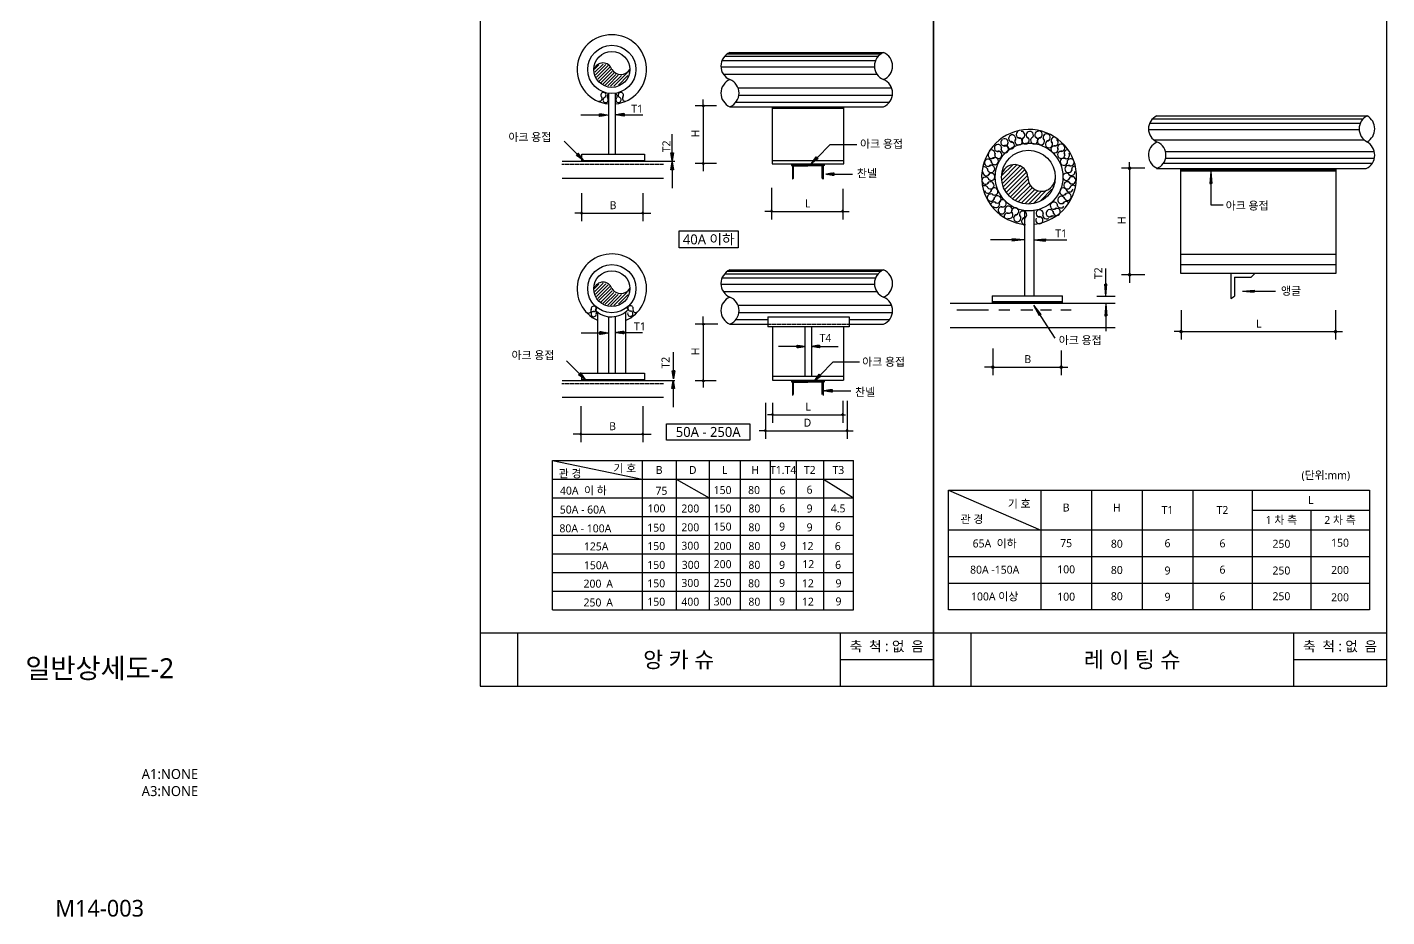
# Model space of a CAD drawing. Header units: millimetres. Extents: x 70076 to 74197, y 15592 to 16067.
# Drawn here: x 71622.5 to 72030.4, y 15598.2 to 15865.1 of the extents above; entities that cross this region are included whole.
import ezdxf
from ezdxf.enums import TextEntityAlignment as Align

# ---------------------------------------------------------------- set-up
doc = ezdxf.new("R2010")
doc.units = ezdxf.units.MM
doc.linetypes.add('HIDDEN', pattern=[0.375, 0.25, -0.125])
for name, color, linetype in [('C', 4, 'Continuous'), ('G', 3, 'Continuous'), ('M', 6, 'Continuous'), ('MDET', 4, 'Continuous'), ('MIN', 4, 'Continuous'), ('TEXT', 2, 'Continuous'), ('Y', 2, 'Continuous')]:
    doc.layers.add(name, color=color, linetype=linetype)
doc.styles.add('sunjin', font='')
doc.styles.get('sunjin').set_extended_font_data('Malgun Gothic')

# ---------------------------------------------------------------- blocks, each defined once
blk = doc.blocks.new('BORDER')
for p, q in [((1, 1), (0, 1)), ((0, 1), (0, 0)), ((1, 0), (1, 1)), ((0, 0), (1, 0))]:
    blk.add_line(p, q)
blk = doc.blocks.new('DOT-MIN')
for q in [(-3, 0), (0, 3), (0, -3), (3, 0)]:
    blk.add_line((0, 0), q)
for radius in [1, 0.5]:
    blk.add_circle((0, 0), radius)
blk = doc.blocks.new('*X1350')
at = {"color": 0}
for p, q in [((214.1, 156.82), (214.11, 156.83)), ((214.13, 156.82), (214.15, 156.84)), ((214.16, 156.81), (214.19, 156.85)), ((214.19, 156.81), (214.24, 156.85)), ((214.22, 156.8), (214.28, 156.86)), ((214.25, 156.8), (214.32, 156.87)), ((214.28, 156.79), (214.36, 156.87)), ((214.31, 156.79), (214.4, 156.88)), ((214.34, 156.78), (214.45, 156.89)), ((214.37, 156.78), (214.49, 156.9)), ((214.4, 156.77), (214.53, 156.9)), ((214.43, 156.77), (214.57, 156.91)), ((214.46, 156.76), (214.62, 156.92)), ((214.49, 156.76), (214.66, 156.92)), ((214.52, 156.75), (214.7, 156.93)), ((214.56, 156.75), (214.74, 156.94)), ((214.59, 156.74), (214.79, 156.95)), ((214.62, 156.74), (214.83, 156.95)), ((214.65, 156.73), (214.87, 156.96)), ((214.68, 156.73), (214.91, 156.97)), ((214.71, 156.72), (214.96, 156.97)), ((214.74, 156.72), (215, 156.98)), ((214.77, 156.71), (215.04, 156.99)), ((214.8, 156.71), (215.08, 156.99)), ((214.83, 156.7), (215.13, 157)), ((214.86, 156.7), (215.17, 157.01)), ((214.89, 156.69), (215.21, 157.02)), ((214.92, 156.69), (215.25, 157.02)), ((214.95, 156.68), (215.3, 157.03)), ((214.98, 156.68), (215.34, 157.04)), ((215.01, 156.67), (215.38, 157.04)), ((215.04, 156.67), (215.42, 157.05)), ((215.07, 156.66), (215.47, 157.06)), ((215.1, 156.66), (215.51, 157.07)), ((215.13, 156.65), (215.55, 157.07)), ((215.16, 156.65), (215.59, 157.08)), ((215.19, 156.64), (215.64, 157.09)), ((215.22, 156.64), (215.68, 157.09)), ((215.25, 156.63), (215.72, 157.1)), ((215.28, 156.63), (215.76, 157.11)), ((215.31, 156.62), (215.8, 157.11)), ((215.34, 156.62), (215.85, 157.12)), ((215.37, 156.61), (215.89, 157.13)), ((215.4, 156.61), (215.93, 157.14)), ((215.43, 156.6), (215.97, 157.14)), ((215.46, 156.6), (216.02, 157.15)), ((215.49, 156.59), (216.06, 157.16)), ((215.52, 156.59), (216.1, 157.16)), ((215.56, 156.58), (216.14, 157.17)), ((215.59, 156.58), (216.19, 157.18)), ((215.62, 156.57), (216.23, 157.19)), ((215.65, 156.57), (216.27, 157.19)), ((215.68, 156.56), (216.31, 157.2)), ((215.71, 156.56), (216.36, 157.21)), ((215.74, 156.55), (216.4, 157.21)), ((215.77, 156.55), (216.44, 157.22)), ((215.8, 156.54), (216.48, 157.23)), ((215.83, 156.54), (216.53, 157.24)), ((215.86, 156.53), (216.57, 157.24)), ((215.89, 156.53), (216.61, 157.25)), ((215.92, 156.52), (216.65, 157.26)), ((215.95, 156.52), (216.7, 157.26)), ((215.98, 156.51), (216.74, 157.27)), ((216.01, 156.51), (216.78, 157.28)), ((216.04, 156.5), (216.82, 157.28)), ((216.07, 156.5), (216.87, 157.29)), ((216.1, 156.49), (216.91, 157.3)), ((216.13, 156.49), (216.95, 157.31)), ((216.16, 156.48), (216.99, 157.31)), ((216.19, 156.48), (217.04, 157.32)), ((216.22, 156.47), (217.08, 157.33)), ((216.25, 156.47), (217.08, 157.3)), ((216.28, 156.46), (217.08, 157.26)), ((216.31, 156.46), (217.08, 157.23)), ((216.34, 156.45), (217.08, 157.19)), ((216.37, 156.45), (217.08, 157.16)), ((216.4, 156.44), (217.08, 157.12)), ((216.43, 156.44), (217.08, 157.08)), ((216.46, 156.43), (217.08, 157.05)), ((216.49, 156.43), (217.08, 157.01)), ((216.52, 156.42), (217.08, 156.98)), ((216.56, 156.42), (217.08, 156.94)), ((216.59, 156.41), (217.08, 156.91)), ((216.62, 156.41), (217.08, 156.87)), ((216.65, 156.4), (217.08, 156.84)), ((216.68, 156.4), (217.08, 156.8)), ((216.71, 156.39), (217.08, 156.77)), ((216.74, 156.39), (217.08, 156.73)), ((216.77, 156.38), (217.08, 156.7)), ((216.8, 156.38), (217.08, 156.66)), ((216.83, 156.37), (217.08, 156.62)), ((216.86, 156.37), (217.08, 156.59)), ((216.89, 156.36), (217.08, 156.55)), ((216.92, 156.36), (217.08, 156.52)), ((216.95, 156.35), (217.08, 156.48)), ((216.98, 156.35), (217.08, 156.45)), ((217.01, 156.34), (217.08, 156.41)), ((217.04, 156.33), (217.08, 156.38)), ((217.07, 156.33), (217.08, 156.34))]:
    blk.add_line(p, q, dxfattribs=at)
blk = doc.blocks.new('*X1351')
at = {"color": 0}
for p, q in [((37.13, 231.41), (38.77, 233.05)), ((37.23, 230.27), (40.33, 233.37)), ((37.49, 229.3), (41.38, 233.18)), ((37.87, 228.44), (42.19, 232.76)), ((38.35, 227.68), (42.84, 232.17)), ((38.91, 227), (43.33, 231.42)), ((39.56, 226.41), (43.68, 230.53)), ((40.29, 225.91), (44.31, 229.93)), ((41.12, 225.5), (45.08, 229.46)), ((44.38, 225.05), (49.41, 230.08)), ((49.81, 230.47), (50.05, 230.72)), ((42.05, 225.19), (46.02, 229.16)), ((43.12, 225.02), (47.21, 229.11)), ((46.06, 225.48), (49.62, 229.05))]:
    blk.add_line(p, q, dxfattribs=at)
blk = doc.blocks.new('*X1352')
at = {"color": 0, "linetype": 'Continuous'}
for p, q in [((29.73, 160.19), (33.8, 164.26)), ((29.76, 158.63), (35.36, 164.23)), ((29.99, 157.27), (36.57, 163.85)), ((30.37, 156.06), (37.55, 163.24)), ((30.87, 154.96), (38.36, 162.45)), ((31.47, 153.97), (38.97, 161.48)), ((32.16, 153.08), (39.37, 160.28)), ((32.95, 152.27), (39.49, 158.82)), ((33.83, 151.56), (39.82, 157.55)), ((34.8, 150.94), (40.38, 156.52)), ((35.87, 150.42), (41.12, 155.67)), ((37.06, 150.02), (42.04, 155)), ((38.39, 149.76), (43.16, 154.52)), ((39.9, 149.68), (44.54, 154.32)), ((41.71, 149.89), (46.5, 154.69)), ((44.17, 150.77), (48.49, 155.09)), ((49.35, 157.54), (49.36, 157.55))]:
    blk.add_line(p, q, dxfattribs=at)

msp = doc.modelspace()

# ---------------------------------------------------------------- linework, layer by layer
at = {"color": 4}
for p, q in [((71758.37, 15683.36), (71894.37, 15683.36)), ((71769.57, 15683.36), (71769.57, 15667.36)), ((71866.37, 15683.36), (71866.37, 15667.36))]:
    msp.add_line(p, q, dxfattribs=at)
at = {"layer": 'C', "color": 4}
for p, q in [((71851.96, 15823.57), (71852.11, 15823.57)), ((71894.37, 15683.36), (72030.37, 15683.36)), ((71905.57, 15683.36), (71905.57, 15667.36)), ((72002.37, 15683.36), (72002.37, 15667.36)), ((72002.37, 15675.36), (72030.37, 15675.36))]:
    msp.add_line(p, q, dxfattribs=at)
at = {"layer": 'G', "color": 3}
for p, q in [((71832.62, 15857.13), (71878.69, 15857.13)), ((71830.62, 15853.21), (71876.69, 15853.21)), ((71830.96, 15855.14), (71877.06, 15855.14)), ((71831.74, 15856.38), (71877.81, 15856.38)), ((71831.32, 15851.05), (71877.4, 15851.05)), ((71796.89, 15845.28), (71796.89, 15827.04)), ((71798.95, 15845.28), (71798.95, 15827.04)), ((71835.76, 15846.91), (71881.83, 15846.91)), ((71836.02, 15844.72), (71882.08, 15844.72)), ((71835.16, 15842.66), (71881.23, 15842.66)), ((71846.02, 15841.26), (71846.02, 15824.16)), ((71846.02, 15841.07), (71867.45, 15841.07)), ((71846.02, 15840.9), (71867.45, 15840.9)), ((71846.02, 15840.77), (71867.45, 15840.77)), ((71867.45, 15824.16), (71867.45, 15841.26)), ((71783, 15824.9), (71816.82, 15824.9)), ((71788.92, 15827.04), (71807.69, 15827.04)), ((71788.92, 15825.05), (71788.92, 15827.04)), ((71807.69, 15825.05), (71788.92, 15825.05)), ((71807.69, 15827.04), (71807.69, 15825.05)), ((71846.02, 15825.12), (71867.45, 15825.12)), ((71846.02, 15824.16), (71867.45, 15824.16)), ((71852.11, 15823.83), (71852.11, 15819.49)), ((71856.74, 15823.83), (71852.11, 15823.83)), ((71856.67, 15823.83), (71861.3, 15823.83)), ((71861.3, 15823.83), (71861.3, 15819.49)), ((71783, 15819.84), (71813.36, 15819.84)), ((71852.38, 15819.82), (71852.11, 15819.49)), ((71852.38, 15819.82), (71852.38, 15823.51)), ((71852.38, 15823.51), (71856.74, 15823.51)), ((71861.03, 15823.51), (71856.67, 15823.51)), ((71861.03, 15819.82), (71861.03, 15823.51)), ((71861.03, 15819.82), (71861.3, 15819.49)), ((71968.48, 15822.71), (71968.48, 15791.34)), ((71968.48, 15822.58), (72015.13, 15822.58)), ((71968.49, 15822.37), (72015.13, 15822.37)), ((71968.49, 15822.16), (72015.13, 15822.16)), ((71968.49, 15822.06), (72015.13, 15822.06)), ((72015.13, 15791.34), (72015.13, 15822.71)), ((71818.15, 15803.97), (71835.78, 15803.97)), ((71818.15, 15798.91), (71818.15, 15803.97)), ((71835.78, 15803.97), (71835.78, 15798.91)), ((71835.78, 15798.91), (71818.15, 15798.91)), ((71968.48, 15797.03), (72015.13, 15797.03)), ((71832.62, 15791.88), (71878.69, 15791.88)), ((71968.48, 15793.9), (72015.13, 15793.9)), ((71968.48, 15791.34), (72015.13, 15791.34)), ((71983.56, 15791.34), (71983.56, 15783.66)), ((71989.7, 15790.15), (71990.89, 15791.34)), ((71830.62, 15787.96), (71876.69, 15787.96)), ((71830.96, 15789.89), (71877.06, 15789.89)), ((71831.74, 15791.13), (71877.81, 15791.13)), ((71984.69, 15790.15), (71984.69, 15784.45)), ((71984.69, 15790.15), (71989.7, 15790.15)), ((71831.32, 15785.8), (71877.4, 15785.8)), ((71983.55, 15783.66), (71984.69, 15784.45)), ((71793.51, 15781.03), (71792.88, 15780.33)), ((71793.63, 15779.72), (71793.63, 15761.25)), ((71802.02, 15779.81), (71802.02, 15761.25)), ((71802.87, 15780.46), (71802.24, 15780.86)), ((71835.76, 15781.66), (71881.83, 15781.66)), ((71836.02, 15779.47), (71882.08, 15779.47)), ((71796.89, 15778.28), (71796.89, 15761.26)), ((71798.95, 15778.31), (71798.95, 15761.26)), ((71835.16, 15777.41), (71844.73, 15777.41)), ((71844.73, 15778.19), (71869.13, 15778.19)), ((71844.73, 15778.19), (71844.73, 15775.21)), ((71869.13, 15775.21), (71844.73, 15775.21)), ((71846.12, 15775.21), (71846.12, 15759.23)), ((71855.77, 15775.22), (71855.77, 15760.41)), ((71857.79, 15775.22), (71857.79, 15760.41)), ((71867.43, 15775.21), (71867.43, 15759.23)), ((71869.13, 15778.19), (71869.13, 15775.21)), ((71869.13, 15777.41), (71881.23, 15777.41)), ((71783, 15759.12), (71816.82, 15759.12)), ((71788.92, 15761.26), (71807.69, 15761.26)), ((71788.92, 15759.27), (71788.92, 15761.26)), ((71807.69, 15759.27), (71788.92, 15759.27)), ((71807.69, 15761.26), (71807.69, 15759.27)), ((71846.12, 15760.4), (71867.43, 15760.4)), ((71846.12, 15759.23), (71867.43, 15759.23)), ((71852.11, 15758.9), (71852.11, 15754.56)), ((71856.74, 15758.9), (71852.11, 15758.9)), ((71852.38, 15754.88), (71852.38, 15758.57)), ((71852.38, 15758.57), (71856.74, 15758.57)), ((71856.67, 15758.9), (71861.3, 15758.9)), ((71861.03, 15758.57), (71856.67, 15758.57)), ((71861.03, 15754.88), (71861.03, 15758.57)), ((71861.3, 15758.9), (71861.3, 15754.56)), ((71783, 15754.06), (71813.36, 15754.06)), ((71814.34, 15746.12), (71839.27, 15746.12)), ((71814.34, 15741.21), (71814.34, 15746.12)), ((71839.27, 15746.12), (71839.27, 15741.21)), ((71839.27, 15741.21), (71814.34, 15741.21))]:
    msp.add_line(p, q, dxfattribs=at)
at = {"layer": 'G', "color": 3, "linetype": 'Continuous'}
for p, q in [((71959.21, 15836.29), (72022.41, 15836.29)), ((71960.05, 15837.57), (72023.23, 15837.57)), ((71958.87, 15834.39), (72022.14, 15834.39)), ((71960.38, 15831.36), (72023.53, 15831.36)), ((71963.36, 15824.27), (72026.02, 15824.27)), ((71963.98, 15827.83), (72026.63, 15827.83)), ((71964.04, 15825.82), (72026.67, 15825.82)), ((71974.97, 15822.71), (72009.91, 15822.71)), ((71921.74, 15810.09), (71921.74, 15784.49)), ((71924.48, 15810.26), (71924.48, 15784.42)), ((71912, 15784.49), (71933.14, 15784.49)), ((71912, 15784.49), (71912, 15782.27)), ((71933.14, 15782.27), (71933.14, 15784.49)), ((71899.39, 15782.27), (71948.89, 15782.27)), ((71901.43, 15780.32), (71910.89, 15780.32)), ((71912, 15782.78), (71933.14, 15782.78)), ((71912, 15782.67), (71933.14, 15782.67)), ((71912, 15782.59), (71933.14, 15782.59)), ((71912, 15782.46), (71933.14, 15782.46)), ((71912, 15782.4), (71933.14, 15782.4)), ((71912, 15782.27), (71933.14, 15782.27)), ((71913.95, 15780.32), (71917.29, 15780.32)), ((71920.62, 15780.32), (71924.24, 15780.32)), ((71926.47, 15780.32), (71929.8, 15780.32)), ((71932.59, 15780.32), (71935.65, 15780.32)), ((71899.39, 15775.04), (71948.89, 15775.04))]:
    msp.add_line(p, q, dxfattribs=at)
at = {"layer": 'G', "color": 3, "linetype": 'HIDDEN'}
for p, q in [((71782.92, 15824.02), (71813.38, 15824.02)), ((71844.73, 15776.01), (71869.13, 15776.01)), ((71782.92, 15758.24), (71813.38, 15758.24))]:
    msp.add_line(p, q, dxfattribs=at)
at = {"layer": 'G', "color": 3}
for centre in [(71797.91, 15852.44), (71797.91, 15786.66)]:
    msp.add_circle(centre, 5.39, dxfattribs=at)
at = {"layer": 'G', "color": 3, "linetype": 'Continuous'}
msp.add_circle((71922.85, 15820.1), 8.07, dxfattribs=at)
at = {"layer": 'G', "color": 3}
for centre, radius, start, end in [((71835.01, 15853.44), 4.39, 112.3901, 247.6099), ((71881.08, 15853.44), 4.39, 112.3901, 247.6099), ((71877.73, 15853.44), 4.39, 292.3901, 67.6099), ((71795.25, 15851.58), 2.8, 17.9905, 162.8163), ((71800.61, 15854.11), 3.17, 211.8051, 328.1949), ((71835.01, 15845.32), 4.39, 112.3901, 247.6099), ((71831.67, 15845.32), 4.39, 292.3901, 67.6099), ((71877.73, 15845.32), 4.39, 292.3901, 67.6099), ((71794.19, 15843.68), 0.799, 258, 48.7307), ((71795.38, 15844.72), 0.799, 290.7377, 228.7307), ((71797.26, 15844.3), 0.799, 117.9502, 221.7531), ((71798.73, 15844.37), 0.799, 314.7377, 73.9865), ((71800.62, 15844.75), 0.799, 318.2469, 245.7531), ((71801.86, 15843.74), 0.799, 138.2469, 282), ((71796.04, 15843.29), 0.799, 110.7377, 41.7531), ((71799.91, 15843.32), 0.799, 134.7377, 65.7531), ((71835.01, 15788.2), 4.39, 112.3901, 247.6099), ((71881.08, 15788.2), 4.39, 112.3901, 247.6099), ((71877.73, 15788.2), 4.39, 292.3901, 67.6099), ((71795.25, 15785.8), 2.8, 17.9905, 162.8163), ((71800.61, 15788.33), 3.17, 211.8051, 328.1949), ((71835.01, 15780.07), 4.39, 112.3901, 247.6099), ((71831.67, 15780.07), 4.39, 292.3901, 67.6099), ((71877.73, 15780.07), 4.39, 292.3901, 67.6099), ((71790.95, 15780.13), 0.799, 234, 24.7307), ((71792.46, 15780.61), 0.799, 266.7377, 204.7307), ((71792.48, 15779.03), 0.799, 86.7377, 17.7531), ((71797.81, 15785.03), 6.81, 223.6469, 318.1434), ((71794.01, 15779.45), 0.799, 146.6639, 197.7531), ((71803.44, 15779.13), 0.799, 158.7377, 89.7531), ((71803.51, 15780.72), 0.799, 342.2469, 269.7531), ((71805.05, 15780.3), 0.799, 162.2469, 306), ((71801.94, 15779.6), 0.799, 276.2897, 276.7307)]:
    msp.add_arc(centre, radius, start, end, dxfattribs=at)
at = {"layer": 'G', "color": 3, "linetype": 'Continuous'}
for centre, radius, start, end in [((71963.12, 15834.62), 4.25, 113.8307, 246.4288), ((72026.44, 15834.61), 4.36, 116.7917, 243.2083), ((72022.3, 15834.61), 4.46, 299.1781, 60.8219), ((71963.12, 15826.71), 4.25, 113.5712, 250.186), ((71959.88, 15826.71), 4.25, 289.814, 66.4288), ((72022.3, 15826.74), 4.46, 295.4911, 63.1516), ((71918.72, 15819.88), 3.99, 2.9324, 170.2257), ((71926.81, 15819.99), 4.11, 178.4243, 355.1567)]:
    msp.add_arc(centre, radius, start, end, dxfattribs=at)
at = {"layer": 'M', "color": 6}
for p, q in [((71833.33, 15857.5), (71879.41, 15857.5)), ((71833.33, 15841.26), (71879.41, 15841.26)), ((71851.84, 15824.16), (71851.84, 15823.62)), ((71851.84, 15824.11), (71861.57, 15824.11)), ((71856.74, 15824.05), (71851.84, 15824.05)), ((71856.74, 15823.97), (71851.84, 15823.97)), ((71856.74, 15823.9), (71851.84, 15823.9)), ((71852.11, 15823.81), (71851.84, 15823.81)), ((71856.67, 15824.05), (71861.57, 15824.05)), ((71856.67, 15823.97), (71861.57, 15823.97)), ((71856.67, 15823.9), (71861.57, 15823.9)), ((71861.3, 15823.81), (71861.57, 15823.81)), ((71861.57, 15824.16), (71861.57, 15823.62)), ((71852.11, 15823.75), (71851.84, 15823.75)), ((71852.11, 15823.71), (71851.84, 15823.71)), ((71852.11, 15823.67), (71851.84, 15823.67)), ((71851.84, 15823.62), (71852.11, 15823.62)), ((71851.84, 15823.62), (71852.11, 15823.51)), ((71861.3, 15823.75), (71861.57, 15823.75)), ((71861.3, 15823.71), (71861.57, 15823.71)), ((71861.3, 15823.67), (71861.57, 15823.67)), ((71861.57, 15823.62), (71861.3, 15823.51)), ((71861.57, 15823.62), (71861.3, 15823.62)), ((71861.45, 15823.57), (71861.3, 15823.57)), ((71833.33, 15792.26), (71879.41, 15792.26)), ((71833.33, 15776.01), (71844.73, 15776.01)), ((71869.13, 15776.01), (71879.41, 15776.01)), ((71851.84, 15759.23), (71851.84, 15758.68)), ((71851.84, 15759.18), (71861.57, 15759.18)), ((71856.74, 15759.12), (71851.84, 15759.12)), ((71856.74, 15759.03), (71851.84, 15759.03)), ((71856.74, 15758.96), (71851.84, 15758.96)), ((71852.11, 15758.88), (71851.84, 15758.88)), ((71852.11, 15758.81), (71851.84, 15758.81)), ((71852.11, 15758.78), (71851.84, 15758.78)), ((71852.11, 15758.74), (71851.84, 15758.74)), ((71851.84, 15758.69), (71852.11, 15758.69)), ((71851.84, 15758.68), (71852.11, 15758.57)), ((71851.96, 15758.64), (71852.11, 15758.64)), ((71856.67, 15759.12), (71861.57, 15759.12)), ((71856.67, 15759.03), (71861.57, 15759.03)), ((71856.67, 15758.96), (71861.57, 15758.96)), ((71861.3, 15758.88), (71861.57, 15758.88)), ((71861.3, 15758.81), (71861.57, 15758.81)), ((71861.3, 15758.78), (71861.57, 15758.78)), ((71861.3, 15758.74), (71861.57, 15758.74)), ((71861.57, 15758.69), (71861.3, 15758.69)), ((71861.57, 15758.68), (71861.3, 15758.57)), ((71861.45, 15758.64), (71861.3, 15758.64)), ((71861.57, 15759.23), (71861.57, 15758.68)), ((71780.08, 15735.06), (71870.35, 15735.06)), ((71780.08, 15690.26), (71780.08, 15735.06)), ((71870.35, 15690.26), (71870.35, 15735.06)), ((71898.9, 15726.24), (72025.13, 15726.24)), ((71898.9, 15690.26), (71898.9, 15726.24)), ((72025.13, 15726.24), (72025.13, 15690.26)), ((71780.08, 15690.26), (71870.35, 15690.26)), ((72025.13, 15690.26), (71898.9, 15690.26))]:
    msp.add_line(p, q, dxfattribs=at)
at = {"layer": 'M', "color": 6, "linetype": 'Continuous'}
for p, q in [((71961.4, 15838.51), (72024.48, 15838.51)), ((71961.32, 15822.71), (72024.22, 15822.71))]:
    msp.add_line(p, q, dxfattribs=at)
at = {"layer": 'M', "color": 6}
for centre in [(71797.91, 15852.44), (71797.91, 15786.66)]:
    msp.add_circle(centre, 7.23, dxfattribs=at)
at = {"layer": 'M', "color": 6, "linetype": 'Continuous'}
msp.add_circle((71923.08, 15820.16), 10.16, dxfattribs=at)
at = {"layer": 'M', "color": 6}
for centre, start, end in [((71797.91, 15852.44), 275.7033, 264.3455), ((71797.91, 15786.66), 293.2375, 245.7353)]:
    msp.add_arc(centre, 10.42, start, end, dxfattribs=at)
at = {"layer": 'M', "color": 6, "linetype": 'Continuous'}
msp.add_arc((71923.08, 15820.16), 14.25, 276.5636, 265.5219, dxfattribs=at)
at = {"layer": 'MIN', "color": 4}
msp.add_line((71866.37, 15675.36), (71894.37, 15675.36), dxfattribs=at)
at = {"layer": 'Y', "color": 2, "linetype": 'ByBlock'}
for p, q in [((71829.34, 15841.52), (71822.94, 15841.52)), ((71825.34, 15841.38), (71825.34, 15824.36)), ((71829.34, 15824.21), (71822.94, 15824.21)), ((71957.76, 15822.78), (71950.81, 15822.78)), ((71953.21, 15822.63), (71953.21, 15790.96)), ((71845.85, 15816.89), (71845.85, 15807.43)), ((71867.16, 15816.62), (71867.16, 15807.43)), ((71788.86, 15815.29), (71788.86, 15806.9)), ((71807.24, 15815.29), (71807.24, 15806.9)), ((71789, 15809.3), (71807.09, 15809.3)), ((71845.99, 15809.83), (71867.01, 15809.83)), ((71957.76, 15790.82), (71950.81, 15790.82)), ((71968.65, 15780.22), (71968.65, 15771.37)), ((72014.99, 15780.22), (72014.99, 15771.37)), ((71829.74, 15776.01), (71822.94, 15776.01)), ((71825.34, 15775.87), (71825.34, 15759.11)), ((71968.8, 15773.77), (72014.85, 15773.77)), ((71912.2, 15768.69), (71912.2, 15760.72)), ((71932.7, 15768.15), (71932.7, 15760.72)), ((71912.34, 15763.12), (71932.56, 15763.12)), ((71829.2, 15758.97), (71822.94, 15758.97)), ((71788.59, 15751.38), (71788.59, 15740.59)), ((71807.24, 15751.38), (71807.24, 15740.59)), ((71843.99, 15752.44), (71843.99, 15741.65)), ((71846.12, 15752.44), (71846.12, 15746.45)), ((71867.16, 15752.97), (71867.16, 15746.45)), ((71868.49, 15752.97), (71868.49, 15741.65)), ((71846.26, 15748.85), (71867.01, 15748.85)), ((71788.74, 15742.99), (71807.09, 15742.99)), ((71844.13, 15744.05), (71868.34, 15744.05))]:
    msp.add_line(p, q, dxfattribs=at)
at = {"layer": 'Y', "color": 2}
for p, q in [((71825.34, 15841.96), (71825.34, 15843.4)), ((71794.19, 15838.75), (71788.59, 15838.75)), ((71794.19, 15838.35), (71794.19, 15839.15)), ((71794.19, 15839.15), (71796.59, 15838.75)), ((71796.59, 15838.75), (71794.19, 15838.35)), ((71799.24, 15838.86), (71801.64, 15839.26)), ((71801.64, 15838.46), (71799.24, 15838.86)), ((71801.64, 15839.26), (71801.64, 15838.46)), ((71801.64, 15838.86), (71807.24, 15838.86)), ((71816.02, 15827.4), (71816.02, 15833)), ((71787.57, 15826.91), (71783.61, 15830.87)), ((71859.47, 15825.93), (71863.43, 15829.89)), ((71863.43, 15829.89), (71871.42, 15829.89)), ((71787.29, 15826.63), (71787.85, 15827.2)), ((71789.27, 15825.22), (71787.29, 15826.63)), ((71787.85, 15827.2), (71789.27, 15825.22)), ((71816.02, 15825), (71815.62, 15827.4)), ((71815.62, 15827.4), (71816.42, 15827.4)), ((71815.62, 15822.36), (71816.02, 15824.76)), ((71816.42, 15827.4), (71816.02, 15825)), ((71816.02, 15824.76), (71816.42, 15822.36)), ((71857.77, 15824.23), (71859.18, 15826.21)), ((71859.75, 15825.64), (71857.77, 15824.23)), ((71859.18, 15826.21), (71859.75, 15825.64)), ((71953.21, 15823.21), (71953.21, 15824.6)), ((71816.42, 15822.36), (71815.62, 15822.36)), ((71816.02, 15822.36), (71816.02, 15816.76)), ((71825.34, 15823.78), (71825.34, 15821.87)), ((71862.08, 15821.02), (71864.48, 15821.42)), ((71864.48, 15820.62), (71862.08, 15821.02)), ((71864.48, 15821.42), (71864.48, 15820.62)), ((71864.48, 15821.02), (71870.08, 15821.02)), ((71953.21, 15822.78), (71952.78, 15822.78)), ((71953.21, 15822.78), (71953.21, 15823.21)), ((71953.21, 15822.78), (71953.21, 15822.34)), ((71953.21, 15822.78), (71953.64, 15822.78)), ((71977.58, 15811.83), (71981.28, 15811.83)), ((71788.43, 15809.3), (71786.77, 15809.3)), ((71807.67, 15809.3), (71809.65, 15809.3)), ((71845.42, 15809.83), (71843.76, 15809.83)), ((71867.59, 15809.83), (71869.14, 15809.83)), ((71953.21, 15790.82), (71953.21, 15791.25)), ((71953.21, 15790.82), (71952.78, 15790.82)), ((71953.21, 15790.82), (71953.21, 15790.39)), ((71953.21, 15790.82), (71953.64, 15790.82)), ((71953.21, 15790.39), (71953.21, 15788.39)), ((71943.37, 15784.37), (71948.91, 15784.37)), ((71825.34, 15776.44), (71825.34, 15778.26)), ((71794.35, 15773.35), (71788.75, 15773.35)), ((71794.35, 15772.95), (71794.35, 15773.75)), ((71794.35, 15773.75), (71796.75, 15773.35)), ((71796.75, 15773.35), (71794.35, 15772.95)), ((71799.13, 15773.51), (71801.53, 15773.91)), ((71801.53, 15773.11), (71799.13, 15773.51)), ((71801.53, 15773.91), (71801.53, 15773.11)), ((71801.53, 15773.51), (71807.13, 15773.51)), ((71968.22, 15773.77), (71966.61, 15773.77)), ((71968.65, 15773.77), (71968.22, 15773.77)), ((71968.65, 15773.77), (71968.65, 15774.21)), ((71968.65, 15773.77), (71969.09, 15773.77)), ((71968.65, 15773.77), (71968.65, 15773.34)), ((72014.99, 15773.77), (72014.56, 15773.77)), ((72014.99, 15773.77), (72014.99, 15774.21)), ((72014.99, 15773.77), (72015.42, 15773.77)), ((72014.99, 15773.77), (72014.99, 15773.34)), ((72015.42, 15773.77), (72017.12, 15773.77)), ((71816.4, 15762), (71816.4, 15767.6)), ((71853.47, 15769.3), (71847.87, 15769.3)), ((71853.47, 15768.9), (71853.47, 15769.7)), ((71853.47, 15769.7), (71855.87, 15769.3)), ((71855.87, 15769.3), (71853.47, 15768.9)), ((71857.82, 15769.35), (71860.22, 15769.75)), ((71860.22, 15768.95), (71857.82, 15769.35)), ((71860.22, 15769.75), (71860.22, 15768.95)), ((71860.22, 15769.35), (71865.82, 15769.35)), ((71788.24, 15761.08), (71784.28, 15765.04)), ((71860.37, 15760.71), (71864.33, 15764.67)), ((71864.33, 15764.67), (71872.22, 15764.67)), ((71911.76, 15763.12), (71909.73, 15763.12)), ((71912.2, 15763.12), (71911.76, 15763.12)), ((71912.2, 15763.12), (71912.2, 15763.55)), ((71912.2, 15763.12), (71912.63, 15763.12)), ((71912.2, 15763.12), (71912.2, 15762.69)), ((71932.7, 15763.12), (71932.27, 15763.12)), ((71932.7, 15763.12), (71932.7, 15763.55)), ((71932.7, 15763.12), (71933.13, 15763.12)), ((71932.7, 15763.12), (71932.7, 15762.69)), ((71933.13, 15763.12), (71934.67, 15763.12)), ((71787.95, 15760.8), (71788.52, 15761.36)), ((71789.93, 15759.38), (71787.95, 15760.8)), ((71788.52, 15761.36), (71789.93, 15759.38)), ((71815.89, 15756.74), (71816.29, 15759.14)), ((71816.4, 15759.6), (71816, 15762)), ((71816, 15762), (71816.8, 15762)), ((71816.29, 15759.14), (71816.69, 15756.74)), ((71816.8, 15762), (71816.4, 15759.6)), ((71858.68, 15759.01), (71860.09, 15760.99)), ((71860.66, 15760.42), (71858.68, 15759.01)), ((71860.09, 15760.99), (71860.66, 15760.42)), ((71816.69, 15756.74), (71815.89, 15756.74)), ((71816.29, 15756.74), (71816.29, 15751.14)), ((71825.34, 15758.54), (71825.34, 15757.03)), ((71861.61, 15756.04), (71864.01, 15756.44)), ((71864.01, 15755.64), (71861.61, 15756.04)), ((71864.01, 15756.44), (71864.01, 15755.64)), ((71864.01, 15756.04), (71869.61, 15756.04)), ((71845.68, 15748.85), (71844.63, 15748.85)), ((71867.59, 15748.85), (71868.03, 15748.85)), ((71788.16, 15742.99), (71786.31, 15742.99)), ((71807.67, 15742.99), (71809.71, 15742.99)), ((71843.55, 15744.05), (71842.12, 15744.05)), ((71868.92, 15744.05), (71870.31, 15744.05)), ((71780.08, 15735.06), (71806.97, 15729.46)), ((71806.97, 15735.06), (71806.97, 15690.26)), ((71817.21, 15735.06), (71817.21, 15690.26)), ((71827.13, 15735.06), (71827.13, 15690.26)), ((71836.4, 15735.06), (71836.4, 15690.26)), ((71845.36, 15735.06), (71845.36, 15690.26)), ((71853.2, 15735.06), (71853.2, 15690.26)), ((71861.36, 15735.06), (71861.36, 15690.26)), ((71780.08, 15729.46), (71870.35, 15729.46)), ((71817.21, 15729.46), (71827.13, 15723.86)), ((71861.36, 15729.46), (71870.35, 15723.86)), ((71898.9, 15726.24), (71926.59, 15714.24)), ((71926.59, 15726.24), (71926.59, 15690.26)), ((71941.79, 15726.24), (71941.79, 15690.26)), ((71956.99, 15726.24), (71956.99, 15690.26)), ((71972.19, 15726.24), (71972.19, 15690.26)), ((71989.98, 15726.24), (71989.98, 15690.26)), ((71780.08, 15723.86), (71870.35, 15723.86)), ((71780.08, 15718.26), (71870.35, 15718.26)), ((71989.98, 15720.24), (72025.13, 15720.24)), ((72007.55, 15720.24), (72007.55, 15690.26)), ((72025.13, 15714.24), (71898.9, 15714.24)), ((71780.08, 15712.66), (71870.35, 15712.66)), ((71780.08, 15707.06), (71870.35, 15707.06)), ((72025.13, 15706.24), (71898.9, 15706.24)), ((71780.08, 15701.46), (71870.35, 15701.46)), ((72025.13, 15698.24), (71898.9, 15698.24)), ((71780.08, 15695.86), (71870.35, 15695.86))]:
    msp.add_line(p, q, dxfattribs=at)
at = {"layer": 'Y', "color": 2, "linetype": 'Continuous'}
for p, q in [((71977.58, 15821.76), (71977.27, 15818.2)), ((71977.58, 15821.76), (71977.58, 15811.83)), ((71977.58, 15821.76), (71977.88, 15818.2)), ((71977.27, 15818.2), (71977.58, 15818.21)), ((71977.88, 15818.2), (71977.58, 15818.21)), ((71921.47, 15801.26), (71911.54, 15801.26)), ((71921.47, 15801.26), (71917.91, 15801.56)), ((71921.47, 15801.26), (71917.91, 15800.95)), ((71924.46, 15801.26), (71928.02, 15801.56)), ((71924.46, 15801.26), (71934.39, 15801.26)), ((71924.46, 15801.26), (71928.02, 15800.95)), ((71928.02, 15801.56), (71928.01, 15801.26)), ((71928.02, 15800.95), (71928.01, 15801.26)), ((71946.04, 15784.48), (71946.04, 15792.68)), ((71945.74, 15788.04), (71946.04, 15788.02)), ((71946.04, 15784.48), (71945.74, 15788.04)), ((71946.35, 15788.04), (71946.04, 15788.02)), ((71946.04, 15784.48), (71946.35, 15788.04)), ((71987.04, 15785.92), (71990.6, 15786.23)), ((71987.04, 15785.92), (71996.97, 15785.92)), ((71987.04, 15785.92), (71990.6, 15785.62)), ((71990.6, 15786.23), (71990.59, 15785.92)), ((71990.6, 15785.62), (71990.59, 15785.92)), ((71924.37, 15781.75), (71930.81, 15771.83)), ((71924.37, 15781.75), (71926.05, 15778.59)), ((71924.37, 15781.75), (71926.57, 15778.92)), ((71946.04, 15782.08), (71945.74, 15778.52)), ((71946.04, 15782.08), (71946.04, 15773.87)), ((71946.04, 15782.08), (71946.35, 15778.52)), ((71926.05, 15778.59), (71926.3, 15778.77)), ((71926.57, 15778.92), (71926.3, 15778.77)), ((71945.74, 15778.52), (71946.04, 15778.53)), ((71946.35, 15778.52), (71946.04, 15778.53))]:
    msp.add_line(p, q, dxfattribs=at)
at = {"layer": 'Y', "color": 2}
for points, const_width in [([(71825.14, 15841.52, 1), (71825.54, 15841.52, 1)], 0.4), ([(71825.14, 15824.21, 1), (71825.54, 15824.21, 1)], 0.4), ([(71952.95, 15822.78, 1), (71953.47, 15822.78, 1)], 0.52), ([(71788.66, 15809.3, 1), (71789.06, 15809.3, 1)], 0.4), ([(71807.04, 15809.3, 1), (71807.44, 15809.3, 1)], 0.4), ([(71845.65, 15809.83, 1), (71846.05, 15809.83, 1)], 0.4), ([(71866.96, 15809.83, 1), (71867.36, 15809.83, 1)], 0.4), ([(71952.95, 15790.82, 1), (71953.47, 15790.82, 1)], 0.52), ([(71825.14, 15776.01, 1), (71825.54, 15776.01, 1)], 0.4), ([(71968.39, 15773.77, 1), (71968.91, 15773.77, 1)], 0.52), ([(72014.73, 15773.77, 1), (72015.25, 15773.77, 1)], 0.52), ([(71911.94, 15763.12, 1), (71912.46, 15763.12, 1)], 0.52), ([(71932.44, 15763.12, 1), (71932.96, 15763.12, 1)], 0.52), ([(71825.14, 15758.97, 1), (71825.54, 15758.97, 1)], 0.4), ([(71845.92, 15748.85, 1), (71846.32, 15748.85, 1)], 0.4), ([(71866.96, 15748.85, 1), (71867.36, 15748.85, 1)], 0.4), ([(71788.39, 15742.99, 1), (71788.79, 15742.99, 1)], 0.4), ([(71807.04, 15742.99, 1), (71807.44, 15742.99, 1)], 0.4), ([(71843.79, 15744.05, 1), (71844.19, 15744.05, 1)], 0.4), ([(71868.29, 15744.05, 1), (71868.69, 15744.05, 1)], 0.4)]:
    msp.add_lwpolyline(points, format="xyb", close=True, dxfattribs=dict(at, const_width=const_width))
for centre, radius in [((71953.21, 15822.78), 0.144), ((71953.21, 15822.78), 0.072), ((71953.21, 15790.82), 0.144), ((71953.21, 15790.82), 0.072), ((71968.65, 15773.77), 0.144), ((71968.65, 15773.77), 0.072), ((72014.99, 15773.77), 0.144), ((72014.99, 15773.77), 0.072), ((71912.2, 15763.12), 0.144), ((71912.2, 15763.12), 0.072), ((71932.7, 15763.12), 0.144), ((71932.7, 15763.12), 0.072)]:
    msp.add_circle(centre, radius, dxfattribs=at)
at = {"layer": 'Y', "color": 2, "linetype": 'Continuous'}
for centre, start, end in [((71918, 15831.69), 320.0081, 280.8409), ((71920.31, 15832.85), 116.566, 280.8409), ((71920.68, 15832.76), 293.4421, 90), ((71922.03, 15831.15), 113.4421, 74.2749), ((71923.27, 15832.76), 293.4421, 254.2749), ((71924.61, 15831.15), 113.4421, 74.2749), ((71925.85, 15832.76), 90, 254.2749), ((71926.62, 15830.93), 92.6707, 53.5035), ((71925.94, 15832.92), 272.6707, 69.2286), ((71928.35, 15832), 272.6707, 233.5035), ((71930.77, 15831.09), 91.8238, 233.5035), ((71911.77, 15827.18), 334.045, 130.6029), ((71913.73, 15828.86), 334.045, 294.8778), ((71913.84, 15826.83), 154.045, 114.8778), ((71915.69, 15830.54), 130.6029, 294.8778), ((71915.8, 15828.51), 154.045, 114.8778), ((71915.69, 15830.54), 320.0081, 116.566), ((71917.61, 15829.69), 140.0081, 100.8409), ((71919.92, 15830.85), 140.0081, 100.8409), ((71929.04, 15830.02), 92.6707, 53.5035), ((71930.71, 15828.46), 74.2364, 35.0692), ((71930.68, 15830.56), 254.2364, 50.7943), ((71932.69, 15828.93), 254.2364, 215.0692), ((71932.71, 15826.83), 74.2364, 35.0692), ((71934.69, 15827.3), 88.6947, 215.0692), ((71910.75, 15824.43), 357.4506, 318.2834), ((71911.88, 15826.76), 154.0086, 318.2834), ((71912.79, 15824.94), 177.4506, 138.2834), ((71933.51, 15824.74), 55.8022, 16.635), ((71934.15, 15826.74), 235.8022, 32.3601), ((71935.54, 15824.55), 235.8022, 196.635), ((71910, 15819.04), 18.0075, 338.8403), ((71909.62, 15822.11), 357.4506, 115.8477), ((71910.24, 15821.61), 174.5654, 338.8403), ((71911.66, 15822.61), 177.4506, 138.2834), ((71911.73, 15820.23), 198.0075, 158.8403), ((71934.26, 15820.22), 29.2381, 350.0709), ((71934.89, 15822.55), 55.8022, 16.635), ((71935.73, 15821.72), 209.2381, 5.796), ((71935.99, 15819.15), 209.2381, 170.0709), ((71936.92, 15822.37), 88.7066, 196.635), ((71909.75, 15816.47), 18.0075, 126.0371), ((71910.7, 15816.4), 201.1315, 5.4064), ((71911.49, 15817.66), 198.0075, 158.8403), ((71912.65, 15815.83), 224.5736, 185.4064), ((71933.33, 15815.79), 10.8038, 331.6366), ((71934.52, 15817.65), 29.2381, 350.0709), ((71935.2, 15816.75), 190.8038, 347.3617), ((71936.26, 15816.58), 43.3374, 170.0709), ((71911.63, 15813.99), 44.5736, 5.4064), ((71912.56, 15811.58), 44.5736, 165.8181), ((71913.11, 15812.05), 222.9337, 27.2086), ((71913.58, 15813.42), 224.5736, 185.4064), ((71915.14, 15812.24), 246.3758, 207.2086), ((71930.52, 15811.55), 354.8591, 315.6919), ((71932.58, 15811.96), 174.8591, 331.417), ((71932.77, 15813.27), 10.8038, 331.6366), ((71934.07, 15811.71), 33.6703, 151.6366), ((71934.64, 15814.23), 190.8038, 151.6366), ((71914.87, 15810.16), 66.3758, 27.2086), ((71916.63, 15808.26), 66.3758, 190.9773), ((71916.9, 15810.35), 246.3758, 207.2086), ((71917.12, 15808.8), 247.9516, 52.2265), ((71918.88, 15809.83), 271.3937, 232.2265), ((71919.52, 15807.83), 91.3937, 52.2265), ((71921.27, 15808.86), 271.3937, 232.2265), ((71921.91, 15806.86), 91.3937, 247.9516), ((71926.14, 15807.2), 148.293, 109.1258), ((71926.23, 15809.23), 328.293, 289.1258), ((71928.26, 15808.68), 148.293, 304.8509), ((71929.29, 15809.28), 354.8591, 315.6919), ((71930.11, 15807.42), 46.5058, 135.6919), ((71931.35, 15809.69), 174.8591, 135.6919)]:
    msp.add_arc(centre, 1.09, start, end, dxfattribs=at)

# ---------------------------------------------------------------- block references
at = {"layer": 'C', "color": 4, "xscale": 136.0000000000002, "yscale": 200.0000000000002, "zscale": 136.0000000000002}
for p in [(71758.37, 15667.36), (71894.37, 15667.36)]:
    msp.add_blockref('BORDER', p, dxfattribs=at)
at = {"layer": 'G', "color": 3, "xscale": 0.8, "yscale": 0.8, "zscale": 0.8}
for p in [(71763.03, 15667.36), (71763.03, 15601.58)]:
    msp.add_blockref('*X1351', p, dxfattribs=at)
at = {"layer": 'G', "color": 3, "linetype": 'Continuous', "xscale": 0.8, "yscale": 0.8, "zscale": 0.8}
msp.add_blockref('*X1352', (71891.14, 15692.42), dxfattribs=at)
at = {"layer": 'Y', "color": 2, "linetype": 'ByBlock', "xscale": 0.1440000000000009, "yscale": 0.1440000000000009, "zscale": 0.1440000000000009}
for p, rotation in [((71825.34, 15841.52), 90), ((71825.34, 15824.21), 270), ((71788.86, 15809.3), 180), ((71845.85, 15809.83), 180), ((71825.34, 15776.01), 90), ((71825.34, 15758.97), 270), ((71846.12, 15748.85), 180), ((71788.59, 15742.99), 180), ((71843.99, 15744.05), 180)]:
    msp.add_blockref('DOT-MIN', p, dxfattribs=dict(at, rotation=rotation))
at = {"layer": 'Y', "color": 2}
for p, xscale, yscale, zscale, rotation in [((71967.86, 15964.21), 0.8, 0.8, 0.8, 180), ((71999.09, 15792.83), 0.8000000000000531, 0.8000000000000531, 0.8000000000000531, 135.0000000000001), ((71941.49, 15653.74), 0.8, 0.8, 0.8, 90), ((71690.56, 15996.02), 0.8, 0.8, 0.8, 270), ((71825.38, 15614.41), 0.8000000000000532, 0.8000000000000532, 0.8000000000000532, 44.99999999999989), ((71968.02, 15898.81), 0.8, 0.8, 0.8, 180), ((72027.14, 15894.76), 0.8, 0.8, 0.8, 180), ((71999.75, 15727), 0.8000000000000531, 0.8000000000000531, 0.8000000000000531, 135.0000000000001), ((71690.83, 15930.4), 0.8, 0.8, 0.8, 270), ((71941.86, 15588.33), 0.8, 0.8, 0.8, 90), ((71826.29, 15549.19), 0.8000000000000532, 0.8000000000000532, 0.8000000000000532, 44.99999999999989)]:
    msp.add_blockref('*X1350', p, dxfattribs=dict(at, xscale=xscale, yscale=yscale, zscale=zscale, rotation=rotation))
at = {"layer": 'Y', "color": 2, "xscale": 0.8, "yscale": 0.8, "zscale": 0.8}
for p in [(71627.97, 15713.4), (71690.82, 15695.56), (71627.86, 15648.05), (71686.56, 15643.89), (71690.34, 15630.58)]:
    msp.add_blockref('*X1350', p, dxfattribs=at)
at = {"layer": 'Y', "color": 2, "linetype": 'ByBlock', "xscale": 0.1440000000000009, "yscale": 0.1440000000000009, "zscale": 0.1440000000000009}
for p in [(71807.24, 15809.3), (71867.16, 15809.83), (71867.16, 15748.85), (71807.24, 15742.99), (71868.49, 15744.05)]:
    msp.add_blockref('DOT-MIN', p, dxfattribs=at)

# ---------------------------------------------------------------- texts
at = {"layer": 'G', "color": 3, "style": 'sunjin'}
for s, p in [('T1', (71803.75, 15839.42)), ('아크 용접', (71766.89, 15830.93)), ('아크 용접', (71872.37, 15828.9)), ('찬넬', (71871.42, 15820.06)), ('B', (71797.25, 15810.5)), ('L', (71855.82, 15811.03)), ('아크 용접', (71982.04, 15810.35)), ('T1', (71930.92, 15802.02)), ('앵글', (71998.63, 15784.8)), ('T1', (71804.57, 15774.15)), ('L', (71991.14, 15774.97)), ('T4', (71860.23, 15770.69)), ('아크 용접', (71931.97, 15769.98)), ('아크 용접', (71767.83, 15765.49)), ('B', (71921.65, 15764.32)), ('아크 용접', (71873.01, 15763.5)), ('찬넬', (71870.88, 15754.44)), ('L', (71855.95, 15750.05)), ('B', (71797.11, 15744.19)), ('D', (71855.44, 15745.25))]:
    msp.add_text(s, height=2.4, dxfattribs=at).set_placement(p)
at = {"layer": 'G', "style": 'sunjin'}
for s, p in [('H', (71824.14, 15832.07)), ('T2', (71815.48, 15827.6)), ('H', (71952.01, 15806)), ('T2', (71945.05, 15789.52)), ('H', (71824.14, 15766.69)), ('T2', (71815.22, 15762.7))]:
    msp.add_text(s, height=2.4, rotation=90, dxfattribs=at).set_placement(p)
at = {"layer": 'G', "color": 3, "style": 'sunjin'}
for s, p in [('40A 이하', (71826.96, 15801.44)), ('50A - 250A', (71826.81, 15743.67))]:
    msp.add_text(s, height=3, dxfattribs=at).set_placement(p, align=Align.MIDDLE_CENTER)
at = {"layer": 'G', "style": 'sunjin'}
for s, p in [('기 호', (71798.39, 15731.54)), ('관 경', (71781.98, 15729.98)), ('(단위:mm)', (72004.78, 15729.49)), ('40A  이 하', (71782.35, 15724.87)), ('75', (71811, 15724.82)), ('150', (71828.46, 15725.03)), ('80', (71838.78, 15725.03)), ('6', (71848.19, 15724.92)), ('6', (71856.33, 15725.14)), ('100', (71808.63, 15719.52)), ('200', (71818.77, 15719.5)), ('150', (71828.46, 15719.5)), ('80', (71838.88, 15719.5)), ('6', (71848.13, 15719.54)), ('9', (71856.33, 15719.5)), ('4.5', (71863.58, 15719.54)), ('기 호', (71916.69, 15720.89)), ('50A - 60A', (71782.3, 15719.18)), ('관 경', (71902.52, 15716.32)), ('80A - 100A', (71782.19, 15713.54)), ('150', (71808.55, 15713.76)), ('200', (71818.77, 15713.86)), ('150', (71828.46, 15714.08)), ('80', (71838.88, 15713.86)), ('9', (71848.08, 15714.08)), ('9', (71856.33, 15713.86)), ('6', (71864.89, 15714.18)), ('125A', (71789.53, 15708.12)), ('150', (71808.55, 15708.23)), ('300', (71818.77, 15708.33)), ('200', (71828.46, 15708.23)), ('80', (71838.88, 15708.23)), ('9', (71848.3, 15708.33)), ('12', (71854.84, 15708.23)), ('6', (71864.78, 15708.23)), ('150A', (71789.53, 15702.48)), ('150', (71808.55, 15702.59)), ('300', (71818.88, 15702.59)), ('200', (71828.46, 15702.8)), ('80', (71838.88, 15702.59)), ('9', (71848.08, 15702.59)), ('12', (71855.05, 15702.8)), ('6', (71864.89, 15702.59)), ('200', (71789.42, 15696.95)), ('A', (71796.25, 15696.92)), ('150', (71808.55, 15697.06)), ('300', (71818.77, 15697.16)), ('250', (71828.46, 15697.16)), ('80', (71838.78, 15697.06)), ('9', (71848.08, 15697.16)), ('12', (71854.94, 15697.06)), ('9', (71865, 15697.06)), ('250', (71789.42, 15691.31)), ('A', (71796.25, 15691.31)), ('150', (71808.55, 15691.53)), ('400', (71818.77, 15691.53)), ('300', (71828.46, 15691.63)), ('80', (71838.88, 15691.53)), ('9', (71848.08, 15691.63)), ('12', (71854.94, 15691.53)), ('9', (71865, 15691.63))]:
    msp.add_text(s, height=2.4, dxfattribs=at).set_placement(p)
for s, p in [('B', (71812.09, 15732.26)), ('D', (71822.17, 15732.26)), ('L', (71831.76, 15732.26)), ('H', (71840.88, 15732.26)), ('T1.T4', (71849.28, 15732.26)), ('T2', (71857.28, 15732.26)), ('T3', (71865.86, 15732.26)), ('B', (71934.19, 15721)), ('H', (71949.39, 15720.97)), ('L', (72007.55, 15723.24)), ('T1', (71964.59, 15720.24)), ('T2', (71981.08, 15720.24)), ('1 차 측', (71998.76, 15717.24)), ('2 차 측', (72016.34, 15717.24)), ('65A  이하', (71912.75, 15710.21)), ('75', (71934.19, 15710.31)), ('80', (71949.39, 15710.12)), ('6', (71964.59, 15710.28)), ('6', (71981.08, 15710.23)), ('250', (71998.76, 15710.12)), ('150', (72016.34, 15710.43)), ('80A -150A', (71912.75, 15702.34)), ('100', (71934.19, 15702.44)), ('80', (71949.39, 15702.25)), ('9', (71964.59, 15702.09)), ('6', (71981.08, 15702.36)), ('250', (71998.76, 15702.09)), ('200', (72016.34, 15702.25)), ('100A 이상', (71912.75, 15694.31)), ('100', (71934.19, 15694.25)), ('80', (71949.39, 15694.38)), ('9', (71964.59, 15694.22)), ('6', (71981.08, 15694.33)), ('250', (71998.76, 15694.38)), ('200', (72016.34, 15694.06))]:
    msp.add_text(s, height=2.4, dxfattribs=at).set_placement(p, align=Align.MIDDLE_CENTER)
at = {"layer": 'MDET', "color": 2, "style": 'sunjin'}
for p in [(71880.37, 15679.36), (72016.37, 15679.36)]:
    msp.add_text('축  척 : 없  음', height=3, dxfattribs=at).set_placement(p, align=Align.MIDDLE_CENTER)
at = {"layer": 'MDET', "color": 3, "style": 'sunjin'}
for s, p in [('앙 카 슈', (71817.97, 15675.36)), ('레 이 팅 슈', (71953.97, 15675.36))]:
    msp.add_text(s, height=4.8, dxfattribs=at).set_placement(p, align=Align.MIDDLE_CENTER)
at = {"layer": 'TEXT', "color": 3, "style": 'sunjin'}
for s, height, p in [('일반상세도-2', 6, (71644.28, 15672.77)), ('A1:NONE', 3, (71665.35, 15641.04)), ('A3:NONE', 3, (71665.35, 15635.92)), ('M14-003', 5, (71644.28, 15600.77))]:
    msp.add_text(s, height=height, dxfattribs=at).set_placement(p, align=Align.MIDDLE_CENTER)

doc.saveas('drawing.dxf')
